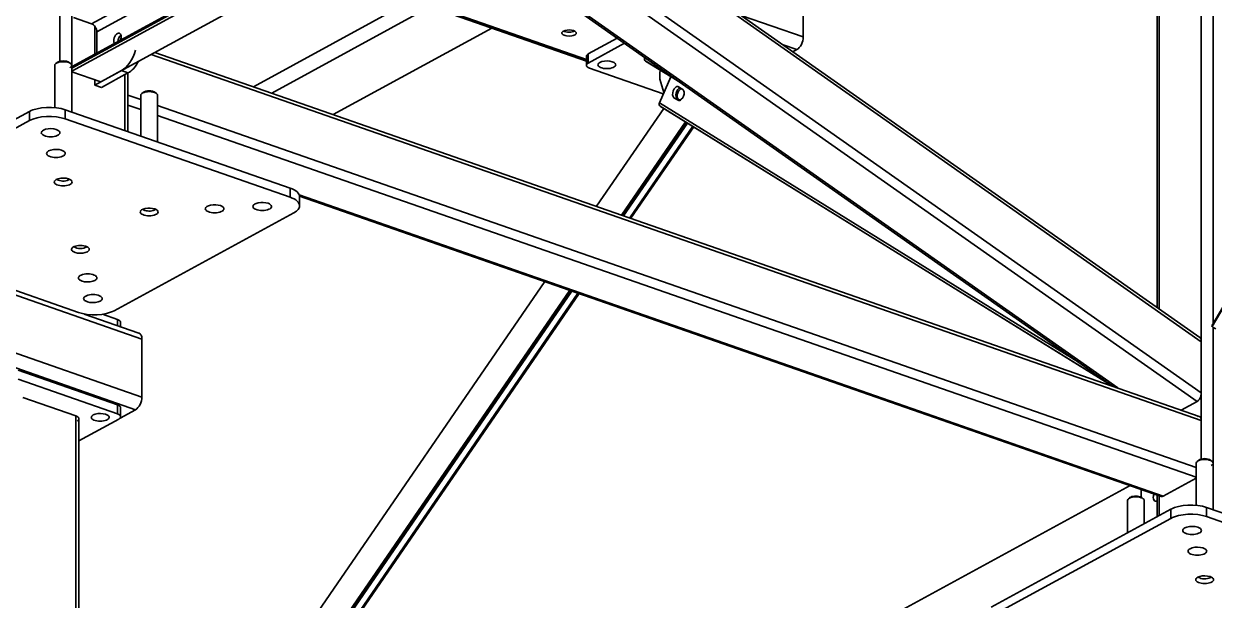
# Model space of a CAD drawing. Header units: millimetres. Extents: x 0 to 594, y 0 to 420.
# Drawn here: x 249 to 277.11, y 310.05 to 323.66 of the extents above; entities that cross this region are included whole.
import ezdxf

# ---------------------------------------------------------------- set-up
doc = ezdxf.new("R2010")
doc.units = ezdxf.units.MM

msp = doc.modelspace()

# ---------------------------------------------------------------- linework, layer by layer
at = {"color": 1, "lineweight": 35}
for p, q in [((249.852, 339.531), (249.852, 322.779)), ((276.92, 338.001), (250.598, 323.664)), ((276.92, 337.746), (250.723, 323.477)), ((250.13, 322.617), (276.217, 336.827)), ((276.217, 336.862), (250.138, 322.657)), ((276.217, 336.843), (250.177, 322.659)), ((276.217, 336.755), (250.13, 322.545)), ((272.865, 334.302), (250.817, 322.292)), ((277.054, 316.526), (287.101, 333.691)), ((287.118, 333.686), (277.066, 316.511)), ((276.807, 330.134), (276.807, 313.382)), ((277.088, 330.148), (277.088, 316.584)), ((260.541, 327.589), (276.807, 316.153)), ((260.598, 327.62), (276.771, 316.25)), ((259.355, 326.942), (276.707, 314.743)), ((276.807, 314.948), (259.575, 327.063)), ((258.519, 326.487), (274.71, 315.105)), ((258.555, 326.507), (274.836, 315.06)), ((255.845, 325.031), (262.286, 322.785)), ((255.887, 325.054), (262.286, 322.823)), ((275.764, 325.205), (275.764, 316.958)), ((275.808, 325.215), (275.808, 316.927)), ((267.406, 323.353), (267.406, 324.721)), ((254.424, 322.176), (258.173, 324.219)), ((250.133, 322.654), (250.133, 323.847)), ((254.853, 322.027), (258.603, 324.069)), ((267.406, 323.353), (265.942, 323.863)), ((250.177, 323.811), (250.598, 323.664)), ((250.598, 323.664), (250.623, 323.653)), ((250.623, 323.653), (250.646, 323.637)), ((250.646, 323.637), (250.668, 323.616)), ((250.668, 323.616), (250.687, 323.591)), ((250.679, 323.601), (250.679, 322.952)), ((250.687, 323.591), (250.702, 323.564)), ((250.702, 323.564), (250.714, 323.535)), ((256.306, 321.52), (260.055, 323.563)), ((250.714, 323.535), (250.721, 323.506)), ((250.721, 323.506), (250.723, 323.477)), ((250.723, 323.477), (250.723, 322.976)), ((251.126, 323.297), (251.123, 323.262)), ((251.135, 323.333), (251.126, 323.297)), ((251.149, 323.367), (251.135, 323.333)), ((251.168, 323.397), (251.149, 323.367)), ((251.189, 323.421), (251.168, 323.397)), ((251.212, 323.437), (251.189, 323.421)), ((251.235, 323.444), (251.212, 323.437)), ((251.225, 323.289), (251.217, 323.245)), ((251.217, 323.245), (251.225, 323.289)), ((251.242, 323.332), (251.225, 323.289)), ((251.225, 323.289), (251.242, 323.332)), ((251.256, 323.442), (251.235, 323.444)), ((251.265, 323.369), (251.242, 323.332)), ((251.242, 323.332), (251.265, 323.369)), ((251.27, 323.434), (251.256, 323.442)), ((251.293, 323.396), (251.265, 323.369)), ((251.265, 323.369), (251.293, 323.396)), ((251.282, 323.422), (251.27, 323.434)), ((251.29, 323.405), (251.282, 323.422)), ((251.284, 323.281), (251.296, 323.335)), ((251.296, 323.384), (251.29, 323.405)), ((251.298, 323.36), (251.296, 323.384)), ((251.296, 323.335), (251.298, 323.36)), ((261.709, 323.458), (261.707, 323.446)), ((261.707, 323.446), (261.71, 323.431)), ((261.717, 323.47), (261.709, 323.458)), ((261.71, 323.431), (261.72, 323.417)), ((261.728, 323.482), (261.717, 323.47)), ((261.72, 323.417), (261.736, 323.405)), ((261.744, 323.492), (261.728, 323.482)), ((261.736, 323.405), (261.757, 323.393)), ((261.783, 323.507), (261.744, 323.492)), ((261.746, 323.493), (261.772, 323.481)), ((261.757, 323.393), (261.783, 323.384)), ((261.772, 323.481), (261.803, 323.471)), ((261.83, 323.517), (261.783, 323.507)), ((261.783, 323.384), (261.812, 323.377)), ((261.803, 323.471), (261.839, 323.465)), ((261.812, 323.377), (261.877, 323.372)), ((261.882, 323.52), (261.83, 323.517)), ((261.839, 323.465), (261.877, 323.463)), ((261.877, 323.463), (261.915, 323.465)), ((261.877, 323.372), (261.942, 323.377)), ((261.933, 323.516), (261.882, 323.52)), ((261.915, 323.465), (261.951, 323.471)), ((261.979, 323.505), (261.933, 323.516)), ((261.942, 323.377), (261.972, 323.384)), ((261.951, 323.471), (261.982, 323.481)), ((261.972, 323.384), (261.997, 323.393)), ((262.016, 323.489), (261.979, 323.505)), ((261.982, 323.481), (262.008, 323.493)), ((261.997, 323.393), (262.018, 323.405)), ((262.039, 323.468), (262.016, 323.489)), ((262.018, 323.405), (262.034, 323.417)), ((262.034, 323.417), (262.044, 323.431)), ((262.045, 323.457), (262.039, 323.468)), ((262.044, 323.431), (262.047, 323.446)), ((262.047, 323.446), (262.045, 323.457)), ((262.33, 322.953), (263.015, 323.326)), ((267.394, 323.264), (267.403, 323.309)), ((267.403, 323.309), (267.406, 323.353)), ((251.123, 323.262), (251.127, 323.229)), ((251.127, 323.229), (251.137, 323.201)), ((251.614, 322.962), (251.64, 323.042)), ((262.33, 322.737), (263.189, 323.205)), ((266.929, 323.169), (267.256, 323.055)), ((267.163, 323.005), (267.256, 323.055)), ((267.256, 323.055), (267.285, 323.075)), ((267.285, 323.075), (267.313, 323.103)), ((267.313, 323.103), (267.339, 323.137)), ((267.339, 323.137), (267.362, 323.176)), ((267.362, 323.176), (267.38, 323.219)), ((267.38, 323.219), (267.394, 323.264)), ((249.755, 322.724), (249.736, 322.704)), ((249.79, 322.752), (249.755, 322.724)), ((249.774, 322.736), (249.755, 322.724)), ((249.809, 322.751), (249.774, 322.736)), ((249.776, 322.738), (249.79, 322.752)), ((249.79, 322.752), (249.815, 322.766)), ((249.851, 322.762), (249.809, 322.751)), ((249.815, 322.766), (249.849, 322.778)), ((249.849, 322.778), (249.888, 322.785)), ((249.898, 322.768), (249.851, 322.762)), ((249.888, 322.785), (249.93, 322.788)), ((249.947, 322.769), (249.898, 322.768)), ((249.93, 322.788), (249.972, 322.785)), ((249.995, 322.764), (249.947, 322.769)), ((249.972, 322.785), (250.011, 322.778)), ((250.039, 322.755), (249.995, 322.764)), ((250.011, 322.778), (250.044, 322.766)), ((250.076, 322.741), (250.039, 322.755)), ((250.044, 322.766), (250.07, 322.752)), ((250.07, 322.752), (250.083, 322.738)), ((250.07, 322.752), (250.105, 322.724)), ((250.105, 322.724), (250.076, 322.741)), ((250.123, 322.704), (250.105, 322.724)), ((251.456, 322.686), (251.502, 322.747)), ((251.502, 322.747), (251.544, 322.813)), ((251.544, 322.813), (251.582, 322.886)), ((251.582, 322.886), (251.614, 322.962)), ((251.712, 322.779), (251.657, 322.69)), ((276.807, 314.293), (252.005, 322.939)), ((276.76, 314.39), (252.095, 322.988)), ((262.286, 322.899), (262.289, 322.913)), ((262.286, 322.682), (262.286, 322.899)), ((262.289, 322.913), (262.297, 322.927)), ((262.297, 322.927), (262.311, 322.941)), ((262.311, 322.725), (262.297, 322.711)), ((262.311, 322.941), (262.33, 322.953)), ((262.33, 322.737), (262.311, 322.725)), ((262.33, 322.953), (262.33, 322.737)), ((262.569, 322.726), (262.56, 322.711)), ((262.584, 322.74), (262.569, 322.726)), ((262.603, 322.753), (262.584, 322.74)), ((262.651, 322.772), (262.603, 322.753)), ((262.709, 322.784), (262.651, 322.772)), ((262.773, 322.788), (262.709, 322.784)), ((262.837, 322.782), (262.773, 322.788)), ((262.894, 322.769), (262.837, 322.782)), ((262.939, 322.749), (262.894, 322.769)), ((262.955, 322.737), (262.939, 322.749)), ((262.967, 322.724), (262.955, 322.737)), ((262.975, 322.71), (262.967, 322.724)), ((263.662, 322.863), (263.656, 322.84)), ((263.656, 322.84), (263.657, 322.818)), ((263.657, 322.818), (263.665, 322.799)), ((263.665, 322.87), (263.662, 322.863)), ((263.762, 322.801), (263.662, 322.863)), ((263.665, 322.799), (263.68, 322.785)), ((263.68, 322.785), (263.689, 322.78)), ((263.68, 322.785), (264.567, 322.235)), ((263.689, 322.78), (264.551, 322.247)), ((249.736, 322.704), (249.73, 322.682)), ((249.73, 321.685), (249.73, 322.682)), ((250.086, 322.627), (250.105, 322.64)), ((250.105, 322.64), (250.119, 322.653)), ((250.119, 322.653), (250.127, 322.667)), ((250.13, 322.682), (250.123, 322.704)), ((250.127, 322.667), (250.13, 322.682)), ((250.13, 321.581), (250.13, 322.682)), ((250.138, 322.657), (250.13, 322.651)), ((250.13, 322.531), (250.817, 322.292)), ((250.133, 321.58), (250.133, 322.53)), ((250.156, 322.662), (250.138, 322.657)), ((250.177, 322.659), (250.156, 322.662)), ((250.679, 322.217), (251.304, 322.557)), ((250.836, 322.163), (251.46, 322.503)), ((251.304, 322.557), (251.356, 322.591)), ((251.46, 322.503), (251.304, 322.557)), ((251.356, 322.591), (251.407, 322.634)), ((251.382, 321.144), (251.382, 322.46)), ((251.407, 322.634), (251.456, 322.686)), ((251.457, 321.118), (251.457, 322.501)), ((251.495, 322.524), (251.46, 322.503)), ((251.529, 322.549), (251.495, 322.524)), ((251.562, 322.579), (251.529, 322.549)), ((251.595, 322.612), (251.562, 322.579)), ((251.657, 322.69), (251.595, 322.612)), ((262.289, 322.697), (262.286, 322.682)), ((262.286, 322.682), (262.291, 322.663)), ((262.297, 322.711), (262.289, 322.697)), ((262.291, 322.663), (262.306, 322.645)), ((262.306, 322.645), (262.33, 322.628)), ((262.33, 322.628), (262.361, 322.614)), ((264.102, 322.007), (262.361, 322.614)), ((262.56, 322.711), (262.557, 322.696)), ((262.557, 322.696), (262.561, 322.678)), ((262.561, 322.678), (262.573, 322.661)), ((262.573, 322.661), (262.593, 322.645)), ((262.593, 322.645), (262.619, 322.631)), ((262.619, 322.631), (262.651, 322.62)), ((262.651, 322.62), (262.687, 322.612)), ((262.687, 322.612), (262.726, 322.606)), ((262.726, 322.606), (262.767, 322.605)), ((262.767, 322.605), (262.808, 322.606)), ((262.808, 322.606), (262.848, 322.612)), ((262.848, 322.612), (262.884, 322.62)), ((262.884, 322.62), (262.916, 322.631)), ((262.916, 322.631), (262.942, 322.645)), ((262.942, 322.645), (262.961, 322.661)), ((262.961, 322.661), (262.973, 322.678)), ((262.973, 322.678), (262.977, 322.696)), ((262.977, 322.696), (262.975, 322.71)), ((264.048, 322.557), (264.017, 322.54)), ((264.017, 322.54), (264.017, 322.36)), ((250.679, 322.34), (250.679, 322.217)), ((250.836, 322.163), (250.679, 322.217)), ((264.277, 322.415), (264.011, 321.796)), ((264.017, 322.36), (264.115, 322.038)), ((264.391, 322.161), (264.376, 322.146)), ((264.408, 322.173), (264.391, 322.161)), ((264.424, 322.18), (264.408, 322.173)), ((264.44, 322.182), (264.424, 322.18)), ((264.455, 322.18), (264.44, 322.182)), ((264.464, 322.175), (264.455, 322.18)), ((264.561, 322.115), (264.464, 322.175)), ((251.76, 321.873), (251.457, 321.978)), ((251.766, 321.996), (251.76, 321.974)), ((251.76, 321.012), (251.76, 321.974)), ((251.785, 322.016), (251.766, 321.996)), ((251.82, 322.044), (251.785, 322.016)), ((251.81, 322.032), (251.785, 322.016)), ((251.807, 322.03), (251.82, 322.044)), ((251.842, 322.044), (251.81, 322.032)), ((251.82, 322.044), (251.845, 322.059)), ((251.88, 322.054), (251.842, 322.044)), ((251.845, 322.059), (251.879, 322.07)), ((251.879, 322.07), (251.918, 322.077)), ((251.921, 322.06), (251.88, 322.054)), ((251.918, 322.077), (251.96, 322.08)), ((251.964, 322.061), (251.921, 322.06)), ((251.96, 322.08), (252.002, 322.077)), ((252.008, 322.059), (251.964, 322.061)), ((252.002, 322.077), (252.041, 322.07)), ((252.048, 322.052), (252.008, 322.059)), ((252.041, 322.07), (252.075, 322.059)), ((252.085, 322.042), (252.048, 322.052)), ((252.075, 322.059), (252.1, 322.044)), ((252.113, 322.03), (252.085, 322.042)), ((252.1, 322.044), (252.113, 322.03)), ((252.1, 322.044), (252.135, 322.016)), ((252.135, 322.016), (252.113, 322.03)), ((252.154, 321.996), (252.135, 322.016)), ((252.16, 321.974), (252.154, 321.996)), ((252.16, 320.873), (252.16, 321.974)), ((264.324, 322.031), (264.322, 321.983)), ((264.322, 321.983), (264.326, 321.962)), ((264.337, 322.081), (264.324, 322.031)), ((264.326, 321.962), (264.333, 321.944)), ((264.333, 321.944), (264.342, 321.93)), ((264.361, 322.127), (264.337, 322.081)), ((264.342, 321.93), (264.354, 321.919)), ((264.354, 321.919), (264.451, 321.859)), ((264.354, 321.919), (264.432, 321.892)), ((264.376, 322.146), (264.361, 322.127)), ((264.4, 321.984), (264.407, 322.028)), ((264.402, 321.944), (264.4, 321.984)), ((264.413, 321.913), (264.402, 321.944)), ((264.407, 322.028), (264.423, 322.071)), ((264.421, 321.901), (264.413, 321.913)), ((264.432, 321.892), (264.421, 321.901)), ((264.423, 322.071), (264.445, 322.109)), ((264.432, 321.99), (264.429, 321.948)), ((264.429, 321.948), (264.435, 321.912)), ((264.444, 322.034), (264.432, 321.99)), ((264.492, 321.855), (264.432, 321.892)), ((264.435, 321.912), (264.449, 321.885)), ((264.464, 322.074), (264.444, 322.034)), ((264.445, 322.109), (264.472, 322.137)), ((264.449, 321.885), (264.459, 321.875)), ((264.459, 321.875), (264.47, 321.87)), ((264.489, 322.106), (264.464, 322.074)), ((264.472, 322.137), (264.501, 322.152)), ((264.516, 322.128), (264.489, 322.106)), ((264.512, 321.874), (264.534, 321.888)), ((264.531, 322.134), (264.516, 322.128)), ((264.523, 321.873), (264.539, 321.889)), ((264.534, 321.888), (264.555, 321.91)), ((264.539, 321.889), (264.554, 321.907)), ((264.554, 321.907), (264.577, 321.953)), ((264.573, 322.105), (264.561, 322.115)), ((264.582, 322.091), (264.573, 322.105)), ((264.577, 321.953), (264.591, 322.003)), ((264.589, 322.073), (264.582, 322.091)), ((264.592, 322.052), (264.589, 322.073)), ((264.591, 322.003), (264.592, 322.052)), ((244.885, 319.279), (249.133, 321.593)), ((249.133, 321.593), (249.172, 321.612)), ((249.133, 321.377), (249.133, 321.593)), ((249.172, 321.612), (249.215, 321.63)), ((249.215, 321.63), (249.312, 321.659)), ((249.312, 321.659), (249.42, 321.679)), ((249.42, 321.679), (249.536, 321.69)), ((249.536, 321.69), (249.653, 321.69)), ((249.653, 321.69), (249.769, 321.681)), ((249.769, 321.681), (249.878, 321.662)), ((249.878, 321.662), (249.977, 321.634)), ((249.977, 321.634), (255.287, 319.783)), ((249.977, 321.634), (249.977, 321.418)), ((251.457, 321.745), (251.76, 321.639)), ((276.685, 313.184), (252.16, 321.733)), ((264.113, 321.665), (262.524, 319.353)), ((264.011, 321.796), (264.005, 321.773)), ((264.005, 321.773), (264.007, 321.75)), ((264.007, 321.75), (264.015, 321.731)), ((264.011, 321.796), (273.908, 315.668)), ((264.015, 321.731), (264.029, 321.717)), ((264.029, 321.717), (264.039, 321.713)), ((264.029, 321.717), (274.709, 315.105)), ((264.039, 321.713), (274.698, 315.113)), ((264.451, 321.859), (264.46, 321.855)), ((264.469, 321.853), (264.451, 321.859)), ((264.46, 321.855), (264.475, 321.852)), ((264.47, 321.87), (264.49, 321.867)), ((264.475, 321.852), (264.49, 321.855)), ((264.49, 321.867), (264.512, 321.874)), ((264.49, 321.855), (264.507, 321.862)), ((264.507, 321.862), (264.523, 321.873)), ((244.885, 319.063), (249.133, 321.377)), ((249.172, 321.396), (249.133, 321.377)), ((249.215, 321.414), (249.172, 321.396)), ((249.312, 321.443), (249.215, 321.414)), ((249.42, 321.463), (249.312, 321.443)), ((249.536, 321.474), (249.42, 321.463)), ((249.653, 321.474), (249.536, 321.474)), ((249.769, 321.465), (249.653, 321.474)), ((249.878, 321.446), (249.769, 321.465)), ((249.977, 321.418), (249.878, 321.446)), ((249.977, 321.418), (255.287, 319.567)), ((252.16, 321.5), (276.685, 312.95)), ((264.626, 321.348), (263.114, 319.147)), ((264.647, 321.335), (263.138, 319.139)), ((264.658, 321.328), (263.151, 319.134)), ((264.67, 321.32), (263.165, 319.129)), ((249.416, 321.107), (249.413, 321.091)), ((249.413, 321.091), (249.417, 321.073)), ((249.425, 321.123), (249.416, 321.107)), ((249.417, 321.073), (249.43, 321.055)), ((249.441, 321.138), (249.425, 321.123)), ((249.43, 321.055), (249.45, 321.038)), ((249.461, 321.151), (249.441, 321.138)), ((249.45, 321.038), (249.477, 321.024)), ((249.511, 321.171), (249.461, 321.151)), ((249.572, 321.183), (249.511, 321.171)), ((249.639, 321.187), (249.572, 321.183)), ((249.706, 321.182), (249.639, 321.187)), ((249.765, 321.168), (249.706, 321.182)), ((249.813, 321.147), (249.765, 321.168)), ((249.789, 321.024), (249.816, 321.038)), ((249.83, 321.134), (249.813, 321.147)), ((249.816, 321.038), (249.836, 321.055)), ((249.843, 321.12), (249.83, 321.134)), ((249.836, 321.055), (249.849, 321.073)), ((249.85, 321.106), (249.843, 321.12)), ((249.849, 321.073), (249.853, 321.091)), ((249.853, 321.091), (249.85, 321.106)), ((264.796, 321.243), (263.309, 319.079)), ((263.323, 319.074), (264.807, 321.235)), ((264.82, 321.228), (263.337, 319.069)), ((249.477, 321.024), (249.511, 321.012)), ((249.511, 321.012), (249.549, 321.003)), ((249.549, 321.003), (249.59, 320.997)), ((249.59, 320.997), (249.633, 320.995)), ((249.633, 320.995), (249.676, 320.997)), ((249.676, 320.997), (249.717, 321.003)), ((249.717, 321.003), (249.755, 321.012)), ((249.755, 321.012), (249.789, 321.024)), ((249.541, 320.617), (249.538, 320.601)), ((249.538, 320.601), (249.542, 320.583)), ((249.55, 320.633), (249.541, 320.617)), ((249.542, 320.583), (249.555, 320.565)), ((249.566, 320.648), (249.55, 320.633)), ((249.555, 320.565), (249.575, 320.548)), ((249.586, 320.661), (249.566, 320.648)), ((249.575, 320.548), (249.602, 320.534)), ((249.636, 320.681), (249.586, 320.661)), ((249.602, 320.534), (249.636, 320.522)), ((249.697, 320.693), (249.636, 320.681)), ((249.636, 320.522), (249.674, 320.513)), ((249.674, 320.513), (249.715, 320.507)), ((249.764, 320.697), (249.697, 320.693)), ((249.715, 320.507), (249.758, 320.505)), ((249.758, 320.505), (249.801, 320.507)), ((249.831, 320.692), (249.764, 320.697)), ((249.801, 320.507), (249.842, 320.513)), ((249.89, 320.678), (249.831, 320.692)), ((249.842, 320.513), (249.88, 320.522)), ((249.88, 320.522), (249.914, 320.534)), ((249.937, 320.657), (249.89, 320.678)), ((249.914, 320.534), (249.941, 320.548)), ((249.955, 320.644), (249.937, 320.657)), ((249.941, 320.548), (249.961, 320.565)), ((249.968, 320.63), (249.955, 320.644)), ((249.961, 320.565), (249.974, 320.583)), ((249.975, 320.616), (249.968, 320.63)), ((249.974, 320.583), (249.978, 320.601)), ((249.978, 320.601), (249.975, 320.616)), ((249.723, 319.943), (249.72, 319.928)), ((249.72, 319.928), (249.724, 319.91)), ((249.732, 319.958), (249.723, 319.943)), ((249.724, 319.91), (249.736, 319.893)), ((249.746, 319.972), (249.732, 319.958)), ((249.766, 319.985), (249.746, 319.972)), ((249.813, 320.004), (249.766, 319.985)), ((249.79, 319.984), (249.78, 319.992)), ((249.781, 319.992), (249.79, 319.984)), ((249.79, 319.984), (249.813, 319.97)), ((249.872, 320.016), (249.813, 320.004)), ((249.813, 319.97), (249.843, 319.959)), ((249.843, 319.959), (249.878, 319.952)), ((249.936, 320.019), (249.872, 320.016)), ((249.878, 319.952), (249.916, 319.948)), ((249.916, 319.948), (249.955, 319.949)), ((249.999, 320.014), (249.936, 320.019)), ((249.955, 319.949), (249.993, 319.954)), ((249.993, 319.954), (250.027, 319.962)), ((250.056, 320.001), (249.999, 320.014)), ((250.027, 319.962), (250.055, 319.974)), ((250.055, 319.974), (250.07, 319.984)), ((250.101, 319.981), (250.056, 320.001)), ((250.07, 319.984), (250.079, 319.992)), ((250.07, 319.984), (250.08, 319.992)), ((250.118, 319.968), (250.101, 319.981)), ((250.13, 319.955), (250.118, 319.968)), ((250.124, 319.893), (250.136, 319.91)), ((250.137, 319.942), (250.13, 319.955)), ((250.136, 319.91), (250.14, 319.928)), ((250.14, 319.928), (250.137, 319.942)), ((249.736, 319.893), (249.755, 319.877)), ((249.755, 319.877), (249.781, 319.863)), ((249.781, 319.863), (249.813, 319.852)), ((249.813, 319.852), (249.849, 319.843)), ((249.849, 319.843), (249.889, 319.838)), ((249.889, 319.838), (249.93, 319.836)), ((249.93, 319.836), (249.971, 319.838)), ((249.971, 319.838), (250.01, 319.843)), ((250.01, 319.843), (250.046, 319.852)), ((250.046, 319.852), (250.078, 319.863)), ((250.078, 319.863), (250.104, 319.877)), ((250.104, 319.877), (250.124, 319.893)), ((255.287, 319.783), (255.337, 319.763)), ((255.287, 319.567), (255.287, 319.783)), ((255.337, 319.763), (255.381, 319.742)), ((255.381, 319.742), (255.42, 319.718)), ((255.42, 319.718), (255.453, 319.692)), ((255.453, 319.692), (255.478, 319.665)), ((255.478, 319.665), (255.497, 319.637)), ((255.497, 319.637), (255.508, 319.608)), ((253.32, 319.346), (253.305, 319.334)), ((253.36, 319.366), (253.32, 319.346)), ((253.411, 319.381), (253.36, 319.366)), ((253.47, 319.389), (253.411, 319.381)), ((253.531, 319.39), (253.47, 319.389)), ((253.591, 319.383), (253.531, 319.39)), ((253.644, 319.37), (253.591, 319.383)), ((253.678, 319.354), (253.644, 319.37)), ((253.704, 319.336), (253.678, 319.354)), ((254.413, 319.363), (254.411, 319.349)), ((254.411, 319.349), (254.415, 319.33)), ((254.419, 319.376), (254.413, 319.363)), ((254.43, 319.388), (254.419, 319.376)), ((254.444, 319.4), (254.43, 319.388)), ((254.484, 319.421), (254.444, 319.4)), ((254.535, 319.436), (254.484, 319.421)), ((254.594, 319.444), (254.535, 319.436)), ((254.655, 319.444), (254.594, 319.444)), ((254.715, 319.438), (254.655, 319.444)), ((254.768, 319.424), (254.715, 319.438)), ((254.803, 319.409), (254.768, 319.424)), ((254.829, 319.391), (254.803, 319.409)), ((254.845, 319.37), (254.829, 319.391)), ((254.851, 319.349), (254.845, 319.37)), ((254.846, 319.33), (254.851, 319.349)), ((255.337, 319.547), (255.287, 319.567)), ((255.381, 319.526), (255.337, 319.547)), ((255.42, 319.502), (255.381, 319.526)), ((255.453, 319.476), (255.42, 319.502)), ((255.478, 319.449), (255.453, 319.476)), ((255.497, 319.421), (255.478, 319.449)), ((255.508, 319.392), (255.497, 319.421)), ((275.908, 312.507), (255.504, 319.62)), ((255.508, 319.608), (255.512, 319.579)), ((255.512, 319.363), (255.508, 319.392)), ((255.51, 319.341), (255.512, 319.363)), ((275.855, 312.5), (255.511, 319.592)), ((255.512, 319.363), (255.512, 319.579)), ((255.38, 319.199), (251.132, 316.886)), ((251.752, 319.233), (251.75, 319.22)), ((251.75, 319.22), (251.754, 319.202)), ((251.758, 319.245), (251.752, 319.233)), ((251.754, 319.202), (251.766, 319.185)), ((251.782, 319.269), (251.758, 319.245)), ((251.766, 319.185), (251.785, 319.169)), ((251.82, 319.288), (251.782, 319.269)), ((251.785, 319.169), (251.812, 319.155)), ((251.82, 319.276), (251.81, 319.284)), ((251.811, 319.284), (251.82, 319.276)), ((251.812, 319.155), (251.843, 319.144)), ((251.869, 319.302), (251.82, 319.288)), ((251.82, 319.276), (251.838, 319.265)), ((251.838, 319.265), (251.86, 319.255)), ((251.843, 319.144), (251.88, 319.135)), ((251.86, 319.255), (251.889, 319.247)), ((251.925, 319.31), (251.869, 319.302)), ((251.88, 319.135), (251.919, 319.13)), ((251.889, 319.247), (251.922, 319.242)), ((251.919, 319.13), (251.96, 319.128)), ((251.922, 319.242), (251.956, 319.24)), ((251.984, 319.311), (251.925, 319.31)), ((251.956, 319.24), (251.991, 319.241)), ((251.96, 319.128), (252.001, 319.13)), ((252.041, 319.304), (251.984, 319.311)), ((251.991, 319.241), (252.024, 319.246)), ((252.001, 319.13), (252.04, 319.135)), ((252.024, 319.246), (252.054, 319.254)), ((252.04, 319.135), (252.077, 319.144)), ((252.091, 319.291), (252.041, 319.304)), ((252.054, 319.254), (252.08, 319.264)), ((252.077, 319.144), (252.109, 319.155)), ((252.08, 319.264), (252.1, 319.276)), ((252.124, 319.277), (252.091, 319.291)), ((252.1, 319.276), (252.109, 319.284)), ((252.1, 319.276), (252.11, 319.284)), ((252.109, 319.155), (252.135, 319.169)), ((252.149, 319.259), (252.124, 319.277)), ((252.135, 319.169), (252.154, 319.185)), ((252.165, 319.24), (252.149, 319.259)), ((252.154, 319.185), (252.166, 319.202)), ((252.17, 319.22), (252.165, 319.24)), ((252.166, 319.202), (252.17, 319.22)), ((253.288, 319.308), (253.286, 319.295)), ((253.286, 319.295), (253.29, 319.276)), ((253.295, 319.321), (253.288, 319.308)), ((253.29, 319.276), (253.303, 319.258)), ((253.305, 319.334), (253.295, 319.321)), ((253.303, 319.258), (253.323, 319.241)), ((253.323, 319.241), (253.351, 319.227)), ((253.351, 319.227), (253.384, 319.215)), ((253.384, 319.215), (253.422, 319.206)), ((253.422, 319.206), (253.463, 319.201)), ((253.463, 319.201), (253.506, 319.199)), ((253.506, 319.199), (253.549, 319.201)), ((253.549, 319.201), (253.59, 319.206)), ((253.59, 319.206), (253.628, 319.215)), ((253.628, 319.215), (253.662, 319.227)), ((253.662, 319.227), (253.689, 319.241)), ((253.689, 319.241), (253.709, 319.258)), ((253.721, 319.316), (253.704, 319.336)), ((253.709, 319.258), (253.722, 319.276)), ((253.726, 319.295), (253.721, 319.316)), ((253.722, 319.276), (253.726, 319.295)), ((254.415, 319.33), (254.427, 319.312)), ((254.427, 319.312), (254.448, 319.296)), ((254.448, 319.296), (254.475, 319.281)), ((254.475, 319.281), (254.508, 319.269)), ((254.508, 319.269), (254.546, 319.261)), ((254.546, 319.261), (254.588, 319.255)), ((254.588, 319.255), (254.631, 319.253)), ((254.631, 319.253), (254.674, 319.255)), ((254.674, 319.255), (254.715, 319.261)), ((254.715, 319.261), (254.753, 319.269)), ((254.753, 319.269), (254.786, 319.281)), ((254.786, 319.281), (254.814, 319.296)), ((254.814, 319.296), (254.834, 319.312)), ((254.834, 319.312), (254.846, 319.33)), ((255.38, 319.199), (255.437, 319.236)), ((255.437, 319.236), (255.459, 319.256)), ((255.459, 319.256), (255.478, 319.276)), ((255.478, 319.276), (255.493, 319.297)), ((255.493, 319.297), (255.503, 319.319)), ((255.503, 319.319), (255.51, 319.341)), ((244.392, 318.792), (251.788, 316.214)), ((250.289, 316.845), (244.979, 318.696)), ((250.13, 318.353), (250.126, 318.335)), ((250.126, 318.335), (250.128, 318.321)), ((250.128, 318.321), (250.136, 318.307)), ((250.142, 318.37), (250.13, 318.353)), ((250.136, 318.307), (250.148, 318.294)), ((250.161, 318.386), (250.142, 318.37)), ((250.148, 318.294), (250.165, 318.282)), ((250.187, 318.4), (250.161, 318.386)), ((250.165, 318.282), (250.209, 318.262)), ((250.196, 318.391), (250.186, 318.399)), ((250.219, 318.411), (250.187, 318.4)), ((250.187, 318.4), (250.196, 318.391)), ((250.196, 318.391), (250.221, 318.377)), ((250.209, 318.262), (250.266, 318.249)), ((250.255, 318.42), (250.219, 318.411)), ((250.221, 318.377), (250.255, 318.365)), ((250.295, 318.425), (250.255, 318.42)), ((250.255, 318.365), (250.294, 318.358)), ((250.266, 318.249), (250.33, 318.244)), ((250.294, 318.358), (250.336, 318.355)), ((250.336, 318.427), (250.295, 318.425)), ((250.33, 318.244), (250.394, 318.247)), ((250.377, 318.425), (250.336, 318.427)), ((250.336, 318.355), (250.378, 318.358)), ((250.416, 318.42), (250.377, 318.425)), ((250.378, 318.358), (250.417, 318.365)), ((250.394, 318.247), (250.452, 318.259)), ((250.453, 318.411), (250.416, 318.42)), ((250.417, 318.365), (250.451, 318.377)), ((250.451, 318.377), (250.476, 318.391)), ((250.452, 318.259), (250.5, 318.278)), ((250.484, 318.4), (250.453, 318.411)), ((250.476, 318.391), (250.485, 318.4)), ((250.476, 318.391), (250.486, 318.399)), ((250.51, 318.386), (250.484, 318.4)), ((250.5, 318.278), (250.52, 318.291)), ((250.53, 318.37), (250.51, 318.386)), ((250.52, 318.291), (250.534, 318.305)), ((250.542, 318.353), (250.53, 318.37)), ((250.534, 318.305), (250.543, 318.32)), ((250.546, 318.335), (250.542, 318.353)), ((250.543, 318.32), (250.546, 318.335)), ((251.788, 314.846), (242.861, 317.958)), ((242.469, 317.745), (251.638, 314.548)), ((250.292, 317.68), (250.288, 317.661)), ((250.288, 317.661), (250.29, 317.647)), ((250.304, 317.698), (250.292, 317.68)), ((250.325, 317.715), (250.304, 317.698)), ((250.352, 317.729), (250.325, 317.715)), ((250.385, 317.741), (250.352, 317.729)), ((250.423, 317.75), (250.385, 317.741)), ((250.465, 317.755), (250.423, 317.75)), ((250.508, 317.757), (250.465, 317.755)), ((250.551, 317.755), (250.508, 317.757)), ((250.592, 317.75), (250.551, 317.755)), ((250.63, 317.741), (250.592, 317.75)), ((250.663, 317.729), (250.63, 317.741)), ((250.691, 317.715), (250.663, 317.729)), ((250.711, 317.698), (250.691, 317.715)), ((250.723, 317.68), (250.711, 317.698)), ((250.728, 317.661), (250.723, 317.68)), ((250.725, 317.645), (250.728, 317.661)), ((250.29, 317.647), (250.298, 317.632)), ((250.298, 317.632), (250.311, 317.619)), ((250.311, 317.619), (250.328, 317.606)), ((250.328, 317.606), (250.375, 317.585)), ((250.375, 317.585), (250.435, 317.571)), ((250.435, 317.571), (250.501, 317.566)), ((261.302, 317.573), (250.461, 301.795)), ((250.501, 317.566), (250.568, 317.569)), ((250.568, 317.569), (250.63, 317.582)), ((250.63, 317.582), (250.679, 317.602)), ((250.679, 317.602), (250.7, 317.615)), ((250.7, 317.615), (250.715, 317.63)), ((250.715, 317.63), (250.725, 317.645)), ((250.417, 317.19), (250.413, 317.171)), ((250.413, 317.171), (250.415, 317.157)), ((250.415, 317.157), (250.423, 317.142)), ((250.429, 317.208), (250.417, 317.19)), ((250.423, 317.142), (250.436, 317.129)), ((250.45, 317.225), (250.429, 317.208)), ((250.436, 317.129), (250.453, 317.116)), ((250.477, 317.239), (250.45, 317.225)), ((250.453, 317.116), (250.5, 317.095)), ((250.51, 317.251), (250.477, 317.239)), ((250.548, 317.26), (250.51, 317.251)), ((250.59, 317.265), (250.548, 317.26)), ((250.633, 317.267), (250.59, 317.265)), ((250.675, 317.265), (250.633, 317.267)), ((250.717, 317.26), (250.675, 317.265)), ((261.892, 317.368), (250.679, 301.047)), ((261.915, 317.359), (250.679, 301.005)), ((261.929, 317.355), (250.679, 300.981)), ((261.943, 317.35), (250.679, 300.956)), ((262.087, 317.3), (250.679, 300.695)), ((250.679, 300.671), (262.1, 317.295)), ((262.114, 317.29), (250.679, 300.646)), ((250.755, 317.251), (250.717, 317.26)), ((250.788, 317.239), (250.755, 317.251)), ((250.755, 317.092), (250.804, 317.112)), ((250.815, 317.225), (250.788, 317.239)), ((250.804, 317.112), (250.825, 317.125)), ((250.836, 317.208), (250.815, 317.225)), ((250.825, 317.125), (250.84, 317.14)), ((250.848, 317.19), (250.836, 317.208)), ((250.84, 317.14), (250.849, 317.155)), ((250.853, 317.171), (250.848, 317.19)), ((250.849, 317.155), (250.853, 317.171)), ((250.289, 316.845), (250.388, 316.817)), ((250.388, 316.817), (250.497, 316.798)), ((250.5, 317.095), (250.56, 317.081)), ((250.56, 317.081), (250.626, 317.076)), ((250.626, 317.076), (250.693, 317.079)), ((250.693, 317.079), (250.755, 317.092)), ((250.845, 316.8), (250.953, 316.82)), ((250.953, 316.82), (251.05, 316.849)), ((251.05, 316.849), (251.093, 316.866)), ((251.093, 316.866), (251.132, 316.886)), ((250.428, 316.808), (251.717, 316.359)), ((250.497, 316.798), (250.612, 316.788)), ((250.612, 316.788), (250.73, 316.789)), ((250.73, 316.789), (250.845, 316.8)), ((250.861, 316.802), (251.21, 316.68)), ((251.21, 316.68), (251.242, 316.666)), ((251.21, 316.536), (251.21, 316.68)), ((251.242, 316.666), (251.266, 316.65)), ((251.266, 316.65), (251.28, 316.631)), ((251.28, 316.631), (251.285, 316.612)), ((251.285, 316.51), (251.285, 316.612)), ((251.733, 316.352), (251.717, 316.359)), ((251.747, 316.341), (251.733, 316.352)), ((251.759, 316.326), (251.747, 316.341)), ((251.769, 316.309), (251.759, 316.326)), ((251.783, 316.266), (251.769, 316.309)), ((251.788, 316.214), (251.783, 316.266)), ((277.054, 316.526), (277.066, 316.511)), ((277.066, 316.511), (277.081, 316.497)), ((277.081, 316.497), (277.101, 316.482)), ((277.088, 316.491), (277.088, 312.183)), ((277.101, 316.482), (277.148, 316.458)), ((251.788, 314.846), (251.788, 316.214)), ((276.776, 316.246), (276.771, 316.25)), ((276.78, 316.242), (276.776, 316.246)), ((276.784, 316.237), (276.78, 316.242)), ((276.788, 316.231), (276.784, 316.237)), ((276.792, 316.225), (276.788, 316.231)), ((276.795, 316.219), (276.792, 316.225)), ((276.798, 316.212), (276.795, 316.219)), ((276.8, 316.205), (276.798, 316.212)), ((276.802, 316.197), (276.8, 316.205)), ((276.804, 316.189), (276.802, 316.197)), ((276.806, 316.181), (276.804, 316.189)), ((276.807, 316.172), (276.806, 316.181)), ((276.807, 316.163), (276.807, 316.172)), ((276.807, 316.153), (276.807, 316.163)), ((276.807, 314.948), (276.807, 316.153)), ((248.868, 315.481), (251.21, 314.664)), ((248.868, 315.265), (251.21, 314.448)), ((276.785, 314.842), (276.792, 314.859)), ((276.792, 314.859), (276.797, 314.877)), ((276.797, 314.877), (276.802, 314.895)), ((276.802, 314.895), (276.805, 314.913)), ((276.805, 314.913), (276.807, 314.931)), ((276.807, 314.931), (276.807, 314.948)), ((250.227, 314.4), (248.977, 314.836)), ((251.21, 314.664), (251.242, 314.65)), ((251.21, 314.448), (251.21, 314.664)), ((251.242, 314.65), (251.266, 314.634)), ((251.266, 314.634), (251.28, 314.615)), ((251.28, 314.615), (251.285, 314.596)), ((251.285, 314.38), (251.285, 314.596)), ((251.638, 314.548), (251.668, 314.568)), ((251.668, 314.568), (251.696, 314.596)), ((251.696, 314.596), (251.722, 314.63)), ((251.722, 314.63), (251.744, 314.669)), ((251.744, 314.669), (251.763, 314.712)), ((251.763, 314.712), (251.777, 314.757)), ((251.777, 314.757), (251.785, 314.802)), ((251.785, 314.802), (251.788, 314.846)), ((276.333, 314.539), (276.707, 314.743)), ((276.707, 314.743), (276.719, 314.75)), ((276.719, 314.75), (276.73, 314.759)), ((276.73, 314.759), (276.74, 314.769)), ((276.74, 314.769), (276.751, 314.781)), ((276.751, 314.781), (276.761, 314.795)), ((276.761, 314.795), (276.77, 314.81)), ((276.77, 314.81), (276.778, 314.825)), ((276.778, 314.825), (276.785, 314.842)), ((250.258, 314.387), (250.227, 314.4)), ((250.227, 314.4), (250.227, 301.839)), ((250.282, 314.37), (250.258, 314.387)), ((250.258, 314.278), (250.277, 314.29)), ((250.277, 314.29), (250.29, 314.303)), ((250.297, 314.352), (250.282, 314.37)), ((250.29, 314.303), (250.299, 314.318)), ((250.302, 314.332), (250.297, 314.352)), ((250.299, 314.318), (250.302, 314.332)), ((250.302, 314.332), (250.302, 301.845)), ((251.242, 314.326), (250.302, 313.813)), ((250.597, 314.382), (250.594, 314.366)), ((250.594, 314.366), (250.598, 314.348)), ((250.606, 314.397), (250.597, 314.382)), ((250.598, 314.348), (250.61, 314.331)), ((250.621, 314.411), (250.606, 314.397)), ((250.61, 314.331), (250.63, 314.315)), ((250.64, 314.423), (250.621, 314.411)), ((250.63, 314.315), (250.656, 314.302)), ((250.688, 314.442), (250.64, 314.423)), ((250.656, 314.302), (250.688, 314.29)), ((250.746, 314.454), (250.688, 314.442)), ((250.688, 314.29), (250.724, 314.282)), ((250.81, 314.458), (250.746, 314.454)), ((250.874, 314.453), (250.81, 314.458)), ((250.931, 314.439), (250.874, 314.453)), ((250.885, 314.282), (250.921, 314.29)), ((250.921, 314.29), (250.953, 314.302)), ((250.976, 314.419), (250.931, 314.439)), ((250.953, 314.302), (250.979, 314.315)), ((250.992, 314.407), (250.976, 314.419)), ((250.979, 314.315), (250.998, 314.331)), ((251.004, 314.394), (250.992, 314.407)), ((250.998, 314.331), (251.01, 314.348)), ((251.012, 314.38), (251.004, 314.394)), ((251.01, 314.348), (251.014, 314.366)), ((251.014, 314.366), (251.012, 314.38)), ((251.242, 314.434), (251.21, 314.448)), ((251.266, 314.418), (251.242, 314.434)), ((251.242, 314.326), (251.26, 314.338)), ((251.26, 314.338), (251.274, 314.351)), ((251.28, 314.399), (251.266, 314.418)), ((251.272, 314.349), (251.638, 314.548)), ((251.274, 314.351), (251.283, 314.365)), ((251.285, 314.38), (251.28, 314.399)), ((251.283, 314.365), (251.285, 314.38)), ((276.735, 314.392), (276.707, 314.383)), ((276.76, 314.39), (276.735, 314.392)), ((276.78, 314.378), (276.76, 314.39)), ((276.795, 314.356), (276.78, 314.378)), ((276.804, 314.328), (276.795, 314.356)), ((276.807, 314.293), (276.804, 314.328)), ((276.807, 313.382), (276.807, 314.293)), ((250.724, 314.282), (250.763, 314.277)), ((250.763, 314.277), (250.804, 314.275)), ((250.804, 314.275), (250.845, 314.277)), ((250.845, 314.277), (250.885, 314.282)), ((276.692, 313.307), (276.685, 313.285)), ((276.685, 312.288), (276.685, 313.285)), ((276.71, 313.327), (276.692, 313.307)), ((276.745, 313.355), (276.71, 313.327)), ((276.729, 313.339), (276.71, 313.327)), ((276.764, 313.354), (276.729, 313.339)), ((276.732, 313.341), (276.745, 313.355)), ((276.745, 313.355), (276.771, 313.37)), ((276.806, 313.365), (276.764, 313.354)), ((276.771, 313.37), (276.804, 313.381)), ((276.804, 313.381), (276.843, 313.388)), ((276.853, 313.371), (276.806, 313.365)), ((276.843, 313.388), (276.885, 313.391)), ((276.902, 313.372), (276.853, 313.371)), ((276.885, 313.391), (276.927, 313.388)), ((276.95, 313.367), (276.902, 313.372)), ((276.927, 313.388), (276.967, 313.381)), ((276.994, 313.358), (276.95, 313.367)), ((276.967, 313.381), (277, 313.37)), ((277.032, 313.344), (276.994, 313.358)), ((277, 313.37), (277.025, 313.355)), ((277.025, 313.355), (277.039, 313.341)), ((277.025, 313.355), (277.06, 313.327)), ((277.06, 313.327), (277.032, 313.344)), ((277.042, 313.23), (277.06, 313.243)), ((277.079, 313.307), (277.06, 313.327)), ((277.06, 313.243), (277.074, 313.256)), ((277.074, 313.256), (277.083, 313.27)), ((277.085, 313.285), (277.079, 313.307)), ((277.083, 313.27), (277.085, 313.285)), ((277.085, 312.184), (277.085, 313.285)), ((275.908, 312.507), (276.685, 312.931)), ((275.126, 312.754), (250.679, 299.438)), ((275.386, 312.48), (275.386, 312.664)), ((275.068, 312.422), (275.061, 312.4)), ((275.061, 311.637), (275.061, 312.4)), ((275.086, 312.442), (275.068, 312.422)), ((275.121, 312.47), (275.086, 312.442)), ((275.111, 312.458), (275.086, 312.442)), ((275.108, 312.456), (275.121, 312.47)), ((275.143, 312.471), (275.111, 312.458)), ((275.121, 312.47), (275.141, 312.482)), ((275.141, 312.482), (275.167, 312.493)), ((275.181, 312.48), (275.143, 312.471)), ((275.167, 312.493), (275.197, 312.5)), ((275.222, 312.486), (275.181, 312.48)), ((275.197, 312.5), (275.23, 312.505)), ((275.266, 312.487), (275.222, 312.486)), ((275.23, 312.505), (275.265, 312.506)), ((275.265, 312.506), (275.299, 312.504)), ((275.309, 312.485), (275.266, 312.487)), ((275.299, 312.504), (275.332, 312.499)), ((275.349, 312.478), (275.309, 312.485)), ((275.332, 312.499), (275.361, 312.491)), ((275.386, 312.468), (275.349, 312.478)), ((275.361, 312.491), (275.383, 312.481)), ((275.383, 312.481), (275.401, 312.47)), ((275.414, 312.456), (275.386, 312.468)), ((275.401, 312.47), (275.414, 312.456)), ((275.401, 312.47), (275.436, 312.442)), ((275.436, 312.442), (275.414, 312.456)), ((275.455, 312.422), (275.436, 312.442)), ((275.461, 312.4), (275.455, 312.422)), ((275.461, 311.854), (275.461, 312.4)), ((275.678, 312.514), (275.673, 312.472)), ((275.673, 312.472), (275.676, 312.442)), ((275.676, 312.442), (275.685, 312.417)), ((275.691, 312.557), (275.678, 312.514)), ((275.685, 312.417), (275.698, 312.398)), ((275.698, 312.398), (275.715, 312.387)), ((275.715, 312.387), (275.738, 312.385)), ((275.738, 312.385), (275.764, 312.395)), ((275.764, 312.532), (275.764, 312.019)), ((275.808, 312.517), (275.808, 312.043)), ((275.818, 312.538), (275.834, 312.514)), ((275.834, 312.514), (275.855, 312.5)), ((275.855, 312.5), (275.88, 312.498)), ((275.88, 312.498), (275.908, 312.507)), ((271.841, 309.882), (276.089, 312.196)), ((276.089, 312.196), (276.128, 312.216)), ((276.089, 311.98), (276.089, 312.196)), ((276.128, 312.216), (276.171, 312.233)), ((276.171, 312.233), (276.268, 312.262)), ((276.268, 312.046), (276.171, 312.017)), ((276.268, 312.262), (276.376, 312.282)), ((276.376, 312.066), (276.268, 312.046)), ((276.376, 312.282), (276.491, 312.293)), ((276.491, 312.077), (276.376, 312.066)), ((276.491, 312.293), (276.609, 312.293)), ((276.609, 312.077), (276.491, 312.077)), ((276.609, 312.293), (276.724, 312.284)), ((276.724, 312.068), (276.609, 312.077)), ((276.724, 312.284), (276.834, 312.265)), ((276.834, 312.049), (276.724, 312.068)), ((276.834, 312.265), (276.932, 312.237)), ((276.932, 312.021), (276.834, 312.049)), ((276.932, 312.237), (282.242, 310.386)), ((276.932, 312.237), (276.932, 312.021)), ((271.841, 309.666), (276.089, 311.98)), ((276.128, 312), (276.089, 311.98)), ((276.171, 312.017), (276.128, 312)), ((276.417, 311.754), (276.396, 311.741)), ((276.467, 311.774), (276.417, 311.754)), ((276.528, 311.787), (276.467, 311.774)), ((276.595, 311.79), (276.528, 311.787)), ((276.661, 311.785), (276.595, 311.79)), ((276.721, 311.771), (276.661, 311.785)), ((276.768, 311.75), (276.721, 311.771)), ((276.932, 312.021), (282.242, 310.17)), ((276.372, 311.711), (276.369, 311.694)), ((276.369, 311.694), (276.373, 311.676)), ((276.381, 311.726), (276.372, 311.711)), ((276.373, 311.676), (276.385, 311.658)), ((276.396, 311.741), (276.381, 311.726)), ((276.385, 311.658), (276.406, 311.641)), ((276.406, 311.641), (276.433, 311.627)), ((276.433, 311.627), (276.466, 311.615)), ((276.466, 311.615), (276.504, 311.606)), ((276.504, 311.606), (276.546, 311.6)), ((276.546, 311.6), (276.589, 311.599)), ((276.589, 311.599), (276.632, 311.6)), ((276.632, 311.6), (276.673, 311.606)), ((276.673, 311.606), (276.711, 311.615)), ((276.711, 311.615), (276.744, 311.627)), ((276.744, 311.627), (276.772, 311.641)), ((276.786, 311.737), (276.768, 311.75)), ((276.772, 311.641), (276.792, 311.658)), ((276.798, 311.724), (276.786, 311.737)), ((276.792, 311.658), (276.804, 311.676)), ((276.806, 311.709), (276.798, 311.724)), ((276.804, 311.676), (276.809, 311.694)), ((276.809, 311.694), (276.806, 311.709)), ((276.497, 311.221), (276.494, 311.204)), ((276.494, 311.204), (276.498, 311.186)), ((276.506, 311.236), (276.497, 311.221)), ((276.521, 311.251), (276.506, 311.236)), ((276.542, 311.264), (276.521, 311.251)), ((276.592, 311.284), (276.542, 311.264)), ((276.653, 311.297), (276.592, 311.284)), ((276.72, 311.3), (276.653, 311.297)), ((276.786, 311.295), (276.72, 311.3)), ((276.846, 311.281), (276.786, 311.295)), ((276.893, 311.26), (276.846, 311.281)), ((276.91, 311.247), (276.893, 311.26)), ((276.923, 311.234), (276.91, 311.247)), ((276.931, 311.219), (276.923, 311.234)), ((276.929, 311.186), (276.934, 311.204)), ((276.934, 311.204), (276.931, 311.219)), ((276.498, 311.186), (276.51, 311.168)), ((276.51, 311.168), (276.531, 311.151)), ((276.531, 311.151), (276.558, 311.137)), ((276.558, 311.137), (276.591, 311.125)), ((276.591, 311.125), (276.629, 311.116)), ((276.629, 311.116), (276.671, 311.11)), ((276.671, 311.11), (276.714, 311.109)), ((276.714, 311.109), (276.757, 311.11)), ((276.757, 311.11), (276.798, 311.116)), ((276.798, 311.116), (276.836, 311.125)), ((276.836, 311.125), (276.869, 311.137)), ((276.869, 311.137), (276.897, 311.151)), ((276.897, 311.151), (276.917, 311.168)), ((276.917, 311.168), (276.929, 311.186)), ((276.678, 310.546), (276.675, 310.531)), ((276.675, 310.531), (276.679, 310.513)), ((276.687, 310.561), (276.678, 310.546)), ((276.679, 310.513), (276.691, 310.496)), ((276.702, 310.575), (276.687, 310.561)), ((276.691, 310.496), (276.711, 310.48)), ((276.721, 310.588), (276.702, 310.575)), ((276.711, 310.48), (276.737, 310.466)), ((276.769, 310.607), (276.721, 310.588)), ((276.745, 310.587), (276.735, 310.595)), ((276.736, 310.595), (276.745, 310.587)), ((276.737, 310.466), (276.769, 310.455)), ((276.745, 310.587), (276.768, 310.573)), ((276.768, 310.573), (276.798, 310.562)), ((276.827, 310.619), (276.769, 310.607)), ((276.769, 310.455), (276.805, 310.446)), ((276.798, 310.562), (276.834, 310.555)), ((276.805, 310.446), (276.844, 310.441)), ((276.891, 310.622), (276.827, 310.619)), ((276.834, 310.555), (276.872, 310.551)), ((276.844, 310.441), (276.885, 310.439)), ((276.872, 310.551), (276.911, 310.552)), ((276.885, 310.439), (276.926, 310.441)), ((276.955, 310.617), (276.891, 310.622)), ((276.911, 310.552), (276.949, 310.557)), ((276.926, 310.441), (276.966, 310.446)), ((276.949, 310.557), (276.982, 310.565)), ((277.012, 310.604), (276.955, 310.617)), ((276.966, 310.446), (277.002, 310.455)), ((276.982, 310.565), (277.01, 310.577)), ((277.002, 310.455), (277.034, 310.466)), ((277.01, 310.577), (277.025, 310.587)), ((277.057, 310.584), (277.012, 310.604)), ((277.025, 310.587), (277.034, 310.595)), ((277.025, 310.587), (277.035, 310.595)), ((277.034, 310.466), (277.06, 310.48)), ((277.073, 310.572), (277.057, 310.584)), ((277.06, 310.48), (277.079, 310.496)), ((277.085, 310.559), (277.073, 310.572)), ((277.079, 310.496), (277.091, 310.513)), ((277.093, 310.545), (277.085, 310.559)), ((277.091, 310.513), (277.095, 310.531)), ((277.095, 310.531), (277.093, 310.545))]:
    msp.add_line(p, q, dxfattribs=at)

doc.saveas('drawing.dxf')
